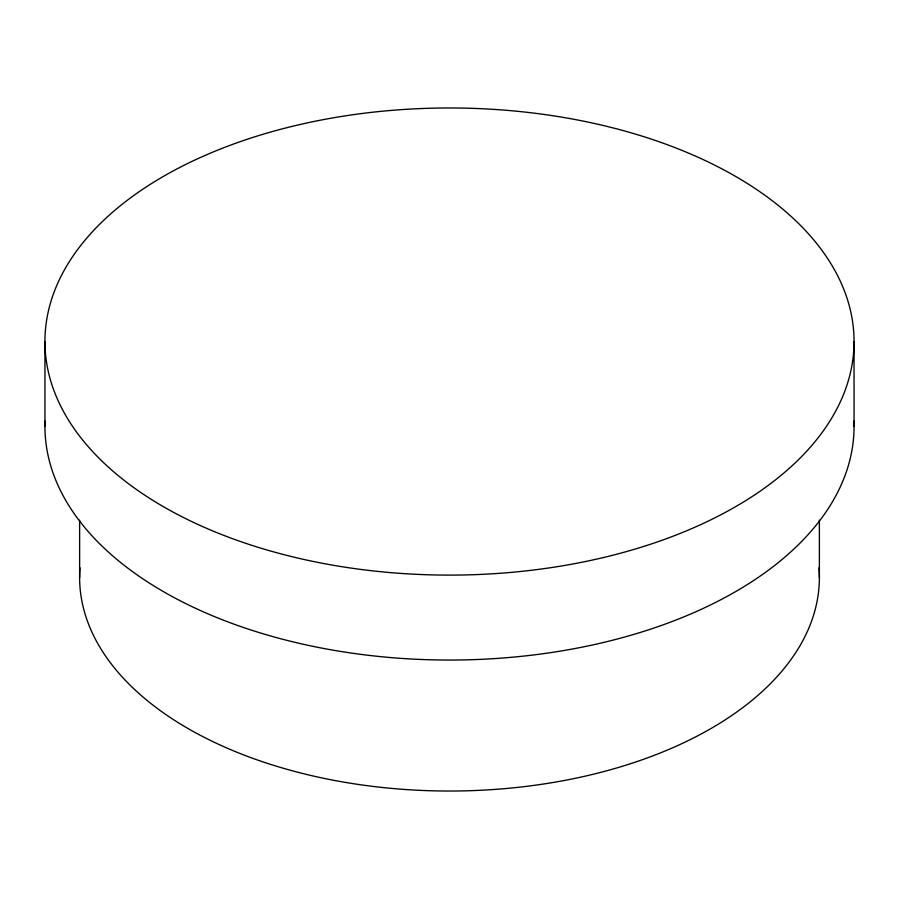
<?xml version="1.0" encoding="UTF-8"?>
<svg xmlns="http://www.w3.org/2000/svg" width="899" height="899" viewBox="0 0 899 899"><rect width="100%" height="100%" fill="white"/><g stroke="black" fill="none" stroke-linecap="round" stroke-linejoin="round"><path stroke-width="1.35" d="M854.05 341.541A404.55 233.56 0 0 1 247.225 543.816A404.55 233.56 0 0 1 247.225 139.266A404.55 233.56 0 0 1 854.05 341.541L854.05 426.474M819.371 520.15L819.371 577.484M79.629 520.15L79.629 577.484M44.95 341.541L44.95 426.474M853.949 421.114A404.55 233.56 0 0 1 449.5 660.046A404.55 233.56 0 0 1 45.051 421.114M819 567.82A369.871 213.546 0 0 1 449.5 791.03A369.871 213.546 0 0 1 80 567.82"/></g></svg>
